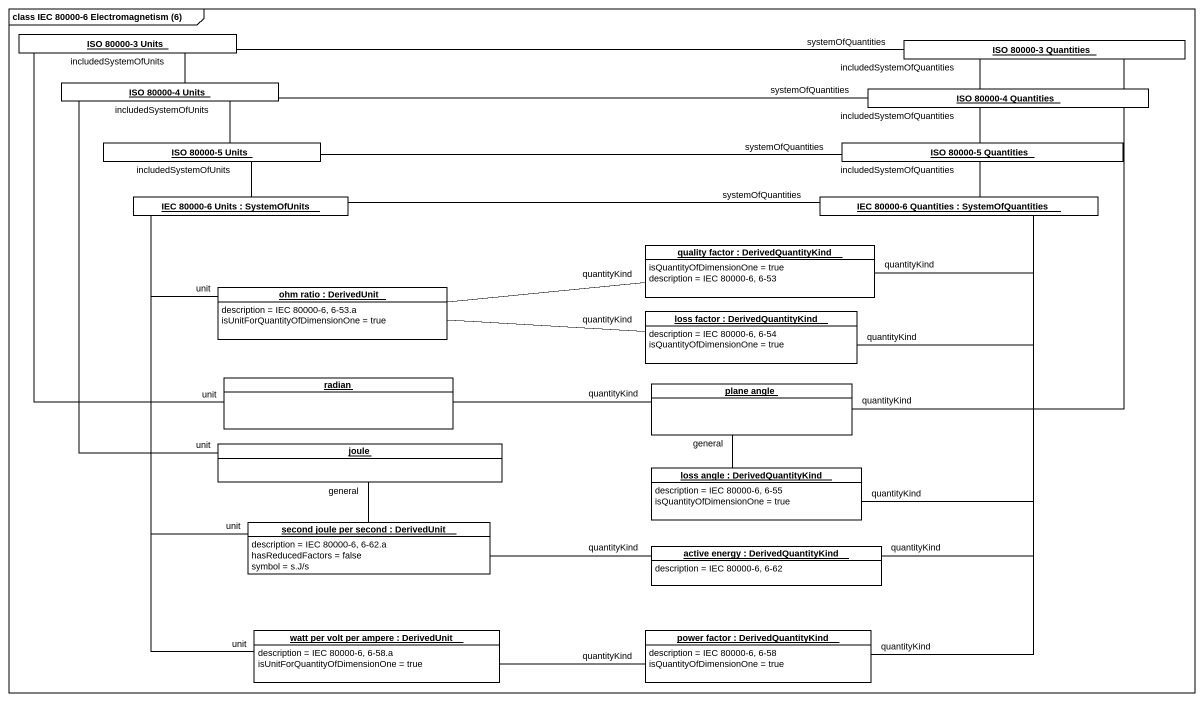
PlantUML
@startuml
mainframe class IEC 80000-6 Electromagnetism (6)
hide circle
hide empty members
object "ISO 80000-3 Units" as ISO_80000_3_Units #FFFFFF
object "ISO 80000-3 Quantities" as ISO_80000_3_Quantities #FFFFFF
object "ISO 80000-4 Units" as ISO_80000_4_Units #FFFFFF
object "ISO 80000-4 Quantities" as ISO_80000_4_Quantities #FFFFFF
object "ISO 80000-5 Units" as ISO_80000_5_Units #FFFFFF
object "ISO 80000-5 Quantities" as ISO_80000_5_Quantities #FFFFFF
object "IEC 80000-6 Units : SystemOfUnits" as IEC_80000_6_Units #FFFFFF
object "IEC 80000-6 Quantities : SystemOfQuantities" as IEC_80000_6_Quantities #FFFFFF
object "quality factor : DerivedQuantityKind" as quality_factor #FFFFFF {
  isQuantityOfDimensionOne = true
  description = IEC 80000-6, 6-53
}
object "ohm ratio : DerivedUnit" as ohm_ratio #FFFFFF {
  description = IEC 80000-6, 6-53.a
  isUnitForQuantityOfDimensionOne = true
}
object "loss factor : DerivedQuantityKind" as loss_factor #FFFFFF {
  description = IEC 80000-6, 6-54
  isQuantityOfDimensionOne = true
}
object radian #FFFFFF
object "plane angle" as plane_angle #FFFFFF
object joule #FFFFFF
object "loss angle : DerivedQuantityKind" as loss_angle #FFFFFF {
  description = IEC 80000-6, 6-55
  isQuantityOfDimensionOne = true
}
object "second joule per second : DerivedUnit" as second_joule_per_second #FFFFFF {
  description = IEC 80000-6, 6-62.a
  hasReducedFactors = false
  symbol = s.J/s
}
object "active energy : DerivedQuantityKind" as active_energy #FFFFFF {
  description = IEC 80000-6, 6-62
}
object "watt per volt per ampere : DerivedUnit" as watt_per_volt_per_ampere #FFFFFF {
  description = IEC 80000-6, 6-58.a
  isUnitForQuantityOfDimensionOne = true
}
object "power factor : DerivedQuantityKind" as power_factor #FFFFFF {
  description = IEC 80000-6, 6-58
  isQuantityOfDimensionOne = true
}
ISO_80000_3_Units -- ISO_80000_4_Units : includedSystemOfUnits
ISO_80000_3_Quantities -left- ISO_80000_3_Units : systemOfQuantities
ISO_80000_3_Quantities -- ISO_80000_4_Quantities : includedSystemOfQuantities
ISO_80000_4_Units -- ISO_80000_5_Units : includedSystemOfUnits
ISO_80000_4_Quantities -left- ISO_80000_4_Units : systemOfQuantities
ISO_80000_4_Quantities -- ISO_80000_5_Quantities : includedSystemOfQuantities
ISO_80000_5_Units -- IEC_80000_6_Units : includedSystemOfUnits
ISO_80000_5_Quantities -left- ISO_80000_5_Units : systemOfQuantities
ISO_80000_5_Quantities -- IEC_80000_6_Quantities : includedSystemOfQuantities
IEC_80000_6_Quantities -left- IEC_80000_6_Units : systemOfQuantities
quality_factor -right- IEC_80000_6_Quantities : quantityKind
ohm_ratio -up- IEC_80000_6_Units : unit
ohm_ratio -right- quality_factor : quantityKind
ohm_ratio -right- loss_factor : quantityKind
loss_factor -up- IEC_80000_6_Quantities : quantityKind
radian -up- ISO_80000_3_Units : unit
radian -right- plane_angle : quantityKind
plane_angle -up- ISO_80000_3_Quantities : quantityKind
joule -up- ISO_80000_4_Units : unit
joule -- second_joule_per_second : general
loss_angle -up- IEC_80000_6_Quantities : quantityKind
loss_angle -up- plane_angle : general
second_joule_per_second -up- IEC_80000_6_Units : unit
second_joule_per_second -right- active_energy : quantityKind
active_energy -up- IEC_80000_6_Quantities : quantityKind
watt_per_volt_per_ampere -up- IEC_80000_6_Units : unit
watt_per_volt_per_ampere -right- power_factor : quantityKind
power_factor -up- IEC_80000_6_Quantities : quantityKind
@enduml
